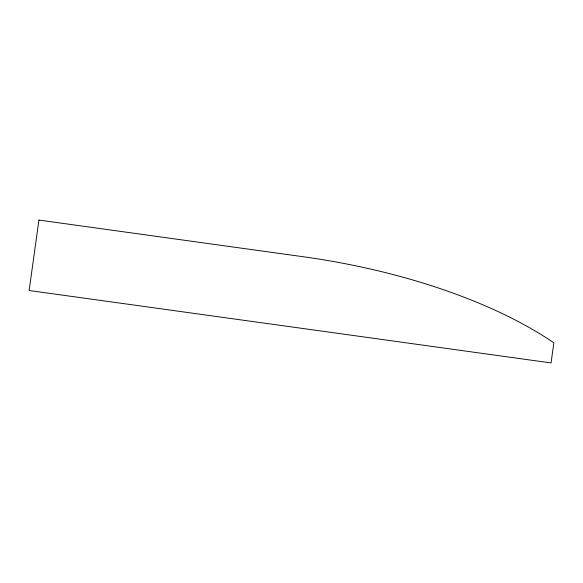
<?xml version="1.0" encoding="UTF-8"?>
<svg xmlns="http://www.w3.org/2000/svg" width="583" height="583" viewBox="0 0 583 583"><rect width="100%" height="100%" fill="white"/><g stroke="black" fill="none" stroke-linecap="round" stroke-linejoin="round"><path stroke-width="0.87" d="M38.923 220.068L29.15 290.509L551.059 362.932L553.85 342.804A342.804 145.415 7.9 0 0 299.881 256.28L38.923 220.068"/></g></svg>
